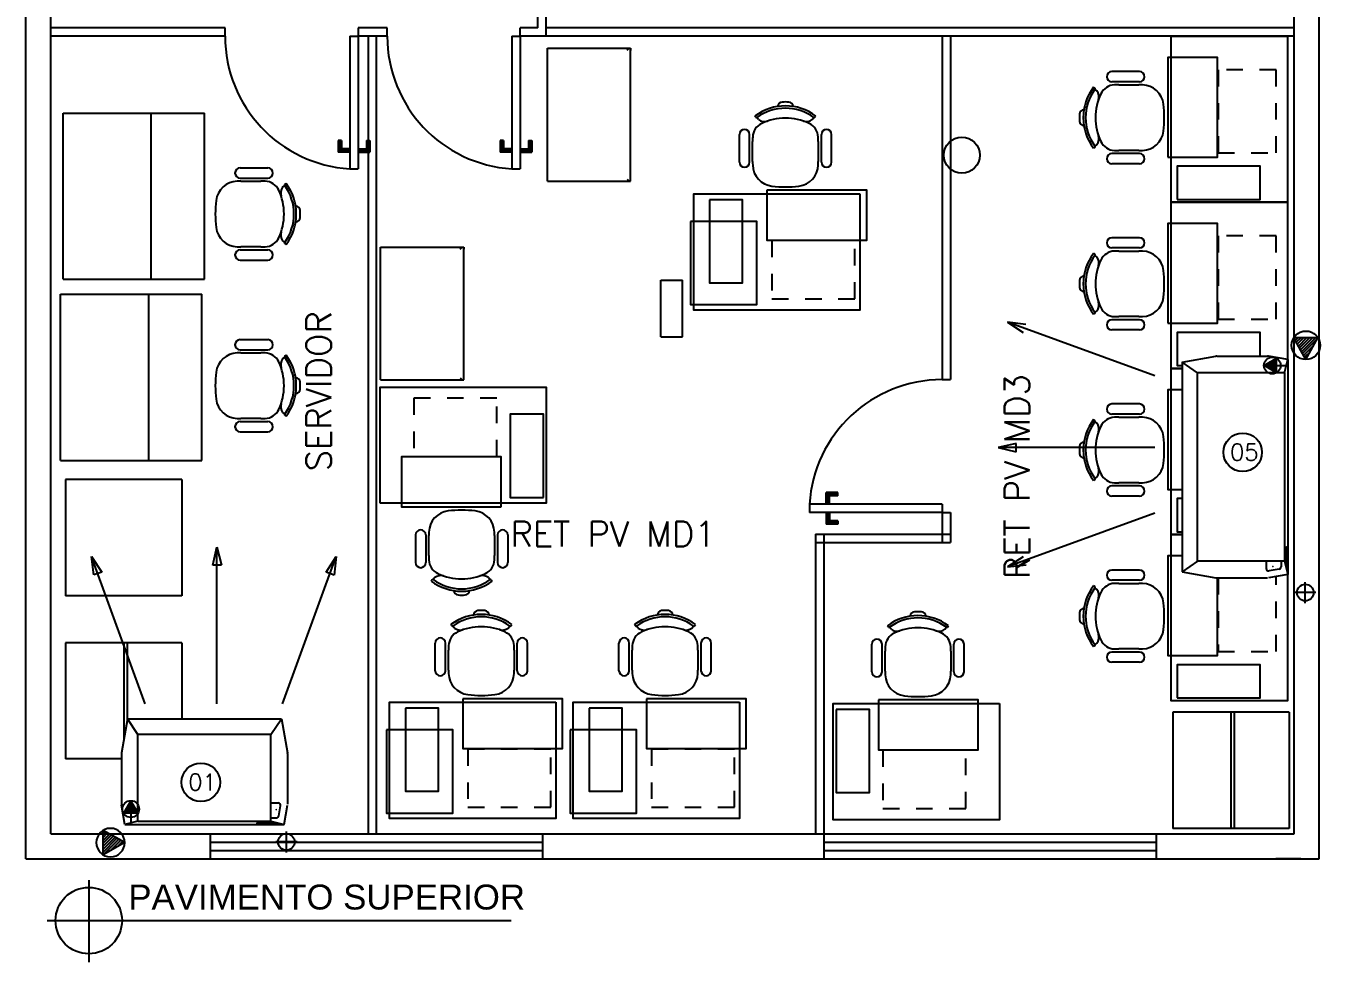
# Model space of a CAD drawing. Extents: x -22 to 17.7, y 1.4 to 35.6.
# Drawn here: x -21.98 to -14.2, y 1.44 to 7.08 of the extents above; entities that cross this region are included whole.
import ezdxf

# ---------------------------------------------------------------- set-up
doc = ezdxf.new("R2010")
doc.units = 0
doc.header["$LTSCALE"] = 0.02
doc.linetypes.add('HIDDEN', pattern=[0.375, 0.25, -0.125])
doc.linetypes.add('HIDDEN2', pattern=[0.1875, 0.125, -0.0625])
for name, color, linetype in [('AR-CONDICIONADO', 5, 'CONTINUOUS'), ('AR-INST', 1, 'CONTINUOUS'), ('ARCOND', 2, 'CONTINUOUS'), ('ARCOND_BASE', 7, 'CONTINUOUS'), ('ARCOND_LEGENDA', 1, 'CONTINUOUS'), ('ARCOND_TEXTO', 7, 'CONTINUOUS'), ('LEGENDA', 1, 'CONTINUOUS'), ('PDRENO', 2, 'CONTINUOUS'), ('PFORÇA', 2, 'CONTINUOUS')]:
    doc.layers.add(name, color=color, linetype=linetype)
doc.styles.add('COTAS', font='romans.shx', dxfattribs={"width": 0.75})
doc.styles.add('PAVIM', font='swiss.ttf')
doc.styles.add('ROMANS', font='simplex.shx')

# ---------------------------------------------------------------- blocks, each defined once
blk = doc.blocks.new('PF')
at = {"layer": 'PFORÇA', "color": 1}
for p, q in [((0.0002, 0.0874), (-0.0727, -0.0432)), ((-0.0031, 0.0815), (0.0012, 0.0857)), ((0.0002, 0.0874), (0.0732, -0.0432)), ((-0.0702, -0.0386), (0.0202, 0.0517)), ((-0.057, -0.0432), (0.0265, 0.0404)), ((-0.0478, 0.0014), (0.0138, 0.0631)), ((-0.0394, -0.0432), (0.0328, 0.029)), ((-0.0255, 0.0414), (0.0075, 0.0744)), ((-0.0217, -0.0432), (0.0392, 0.0177)), ((-0.004, -0.0432), (0.0455, 0.0063)), ((-0.0727, -0.0432), (0.0732, -0.0432)), ((0.0137, -0.0432), (0.0518, -0.005)), ((0.0313, -0.0432), (0.0582, -0.0163)), ((0.049, -0.0432), (0.0645, -0.0277)), ((0.0667, -0.0432), (0.0708, -0.039))]:
    blk.add_line(p, q, dxfattribs=at)
blk.add_circle((0.0002, 0.0018), 0.0857, dxfattribs=at)

msp = doc.modelspace()

# ---------------------------------------------------------------- linework, layer by layer
at = {"layer": 'AR-CONDICIONADO'}
for p, q in [((-15.1918, 4.9735), (-16.0777, 5.2959)), ((-16.0777, 5.2959), (-15.9844, 5.234)), ((-15.967, 5.2818), (-16.0777, 5.2959)), ((-16.0257, 4.5655), (-16.1346, 4.5409)), ((-15.1918, 4.5409), (-16.1346, 4.5409)), ((-16.1346, 4.5409), (-16.0257, 4.5147)), ((-16.0257, 4.5147), (-16.0257, 4.5655)), ((-15.1918, 4.146), (-16.0777, 3.8235)), ((-20.8582, 3.8333), (-20.8337, 3.9422)), ((-20.8337, 2.9993), (-20.8337, 3.9422)), ((-20.8337, 3.9422), (-20.8074, 3.8333)), ((-21.2663, 2.9993), (-21.5887, 3.8853)), ((-21.5887, 3.8853), (-21.5268, 3.792)), ((-21.5745, 3.7746), (-21.5887, 3.8853)), ((-20.8074, 3.8333), (-20.8582, 3.8333)), ((-20.4387, 2.9993), (-20.1163, 3.8853)), ((-20.1766, 3.7914), (-20.1163, 3.8853)), ((-20.1163, 3.8853), (-20.1288, 3.774)), ((-15.9838, 3.8838), (-16.0777, 3.8235)), ((-16.0777, 3.8235), (-15.9665, 3.8361)), ((-21.5268, 3.792), (-21.5745, 3.7746)), ((-20.1288, 3.774), (-20.1766, 3.7914))]:
    msp.add_line(p, q, dxfattribs=at)
at = {"layer": 'AR-INST'}
for p, q in [((-14.5338, 5.0351), (-14.4612, 5.0771)), ((-14.4612, 5.0632), (-14.4853, 5.0632)), ((-14.4612, 5.0661), (-14.4801, 5.0661)), ((-14.4612, 5.0691), (-14.475, 5.0691)), ((-14.4612, 5.072), (-14.4699, 5.072)), ((-14.4612, 5.0771), (-14.4612, 5.0351)), ((-14.5338, 5.0351), (-14.4612, 5.0351)), ((-14.4612, 4.9932), (-14.5338, 5.0351)), ((-14.4612, 5.0366), (-14.5313, 5.0366)), ((-14.4612, 5.0337), (-14.5313, 5.0337)), ((-14.4612, 5.0396), (-14.5262, 5.0396)), ((-14.4612, 5.0307), (-14.5262, 5.0307)), ((-14.4612, 5.0425), (-14.5211, 5.0425)), ((-14.4612, 5.0278), (-14.5211, 5.0278)), ((-14.4612, 5.0455), (-14.5159, 5.0455)), ((-14.4612, 5.0248), (-14.5159, 5.0248)), ((-14.4612, 5.0484), (-14.5108, 5.0484)), ((-14.4612, 5.0218), (-14.5108, 5.0218)), ((-14.4612, 5.0514), (-14.5057, 5.0514)), ((-14.4612, 5.0189), (-14.5057, 5.0189)), ((-14.4612, 5.0543), (-14.5006, 5.0543)), ((-14.4612, 5.0159), (-14.5006, 5.0159)), ((-14.4612, 5.0573), (-14.4955, 5.0573)), ((-14.4612, 5.013), (-14.4955, 5.013)), ((-14.4612, 5.0602), (-14.4904, 5.0602)), ((-14.4612, 5.01), (-14.4904, 5.01)), ((-14.4612, 5.0071), (-14.4853, 5.0071)), ((-14.4612, 5.0041), (-14.4801, 5.0041)), ((-14.4612, 5.0012), (-14.475, 5.0012)), ((-14.4612, 4.9982), (-14.4699, 4.9982)), ((-14.4612, 5.0351), (-14.4042, 5.0351)), ((-14.4612, 5.0351), (-14.4612, 4.9932)), ((-21.3526, 2.415), (-21.3946, 2.3423)), ((-21.3526, 2.415), (-21.3526, 2.3423)), ((-21.3107, 2.3423), (-21.3526, 2.415)), ((-21.3946, 2.3423), (-21.3526, 2.3423)), ((-21.3895, 2.3423), (-21.3895, 2.3511)), ((-21.3866, 2.3423), (-21.3866, 2.3562)), ((-21.3836, 2.3423), (-21.3836, 2.3613)), ((-21.3807, 2.3423), (-21.3807, 2.3664)), ((-21.3777, 2.3423), (-21.3777, 2.3716)), ((-21.3748, 2.3423), (-21.3748, 2.3767)), ((-21.3718, 2.3423), (-21.3718, 2.3818)), ((-21.3689, 2.3423), (-21.3689, 2.3869)), ((-21.3659, 2.3423), (-21.3659, 2.392)), ((-21.363, 2.3423), (-21.363, 2.3971)), ((-21.36, 2.3423), (-21.36, 2.4022)), ((-21.3571, 2.3423), (-21.3571, 2.4074)), ((-21.3541, 2.3423), (-21.3541, 2.4125)), ((-21.3526, 2.3423), (-21.3107, 2.3423)), ((-21.3526, 2.3423), (-21.3526, 2.2854)), ((-21.3511, 2.3423), (-21.3511, 2.4125)), ((-21.3482, 2.3423), (-21.3482, 2.4074)), ((-21.3452, 2.3423), (-21.3452, 2.4022)), ((-21.3423, 2.3423), (-21.3423, 2.3971)), ((-21.3393, 2.3423), (-21.3393, 2.392)), ((-21.3364, 2.3423), (-21.3364, 2.3869)), ((-21.3334, 2.3423), (-21.3334, 2.3818)), ((-21.3305, 2.3423), (-21.3305, 2.3767)), ((-21.3275, 2.3423), (-21.3275, 2.3716)), ((-21.3246, 2.3423), (-21.3246, 2.3664)), ((-21.3216, 2.3423), (-21.3216, 2.3613)), ((-21.3187, 2.3423), (-21.3187, 2.3562)), ((-21.3157, 2.3423), (-21.3157, 2.3511))]:
    msp.add_line(p, q, dxfattribs=at)
at = {"layer": 'AR-INST', "const_width": 0.005}
for points in [[(-14.4795, 5.0456, 1), (-14.4795, 5.0506, 1)], [(-14.4809, 3.8276, -1), (-14.4809, 3.8226, -1)], [(-14.3965, 3.8842, -1), (-14.3965, 3.8792, -1)], [(-21.3631, 2.3607, -1), (-21.3681, 2.3607, -1)], [(-20.4801, 2.3621, 1), (-20.4751, 2.3621, 1)], [(-20.5367, 2.2777, 1), (-20.5317, 2.2777, 1)]]:
    msp.add_lwpolyline(points, format="xyb", close=True, dxfattribs=at)
at = {"layer": 'AR-INST'}
for centre in [(-14.4847, 5.035), (-21.3525, 2.3658)]:
    msp.add_circle(centre, 0.0503, dxfattribs=at)
at = {"layer": 'ARCOND'}
for p, q in [((-15.0267, 5.0552), (-14.8236, 5.091)), ((-14.8184, 5.0915), (-14.5137, 5.0915)), ((-14.3917, 5.0704), (-14.5085, 5.091)), ((-14.4117, 4.9915), (-14.3917, 5.0704)), ((-14.3917, 5.0704), (-14.3917, 3.7775)), ((-15.0267, 5.0552), (-15.0267, 3.7928)), ((-14.9341, 4.9915), (-15.0267, 5.0552)), ((-14.4117, 4.9915), (-14.9341, 4.9915)), ((-14.9341, 3.8565), (-14.9341, 4.9915)), ((-14.4117, 4.9915), (-14.4117, 3.8565)), ((-14.4031, 3.9384), (-14.4031, 3.8631)), ((-14.3972, 3.9391), (-14.3917, 3.9175)), ((-14.9341, 3.8565), (-15.0267, 3.7928)), ((-14.4117, 3.8565), (-14.9341, 3.8565)), ((-14.5217, 3.8565), (-14.5217, 3.8131)), ((-14.4317, 3.8565), (-14.4317, 3.8237)), ((-14.4117, 3.8565), (-14.3917, 3.7775)), ((-14.403, 3.8618), (-14.3917, 3.8175)), ((-15.0267, 3.7928), (-14.8236, 3.7569)), ((-14.8184, 3.7565), (-14.5137, 3.7565)), ((-14.8184, 3.7565), (-14.5137, 3.7565)), ((-14.8184, 3.7565), (-14.5137, 3.7565)), ((-14.3917, 3.7775), (-14.5085, 3.7569)), ((-14.4441, 3.8089), (-14.5041, 3.7983)), ((-21.3727, 2.9079), (-21.4085, 2.7048)), ((-21.309, 2.8153), (-21.3727, 2.9079)), ((-21.3727, 2.9079), (-20.4452, 2.9079)), ((-20.509, 2.8153), (-20.4452, 2.9079)), ((-20.4452, 2.9079), (-20.4094, 2.7048)), ((-20.509, 2.8153), (-21.309, 2.8153)), ((-21.309, 2.2929), (-21.309, 2.8153)), ((-20.509, 2.2929), (-20.509, 2.8153)), ((-21.409, 2.6996), (-21.409, 2.3949)), ((-20.409, 2.6996), (-20.409, 2.3949)), ((-21.3879, 2.2729), (-21.4085, 2.3897)), ((-20.509, 2.4029), (-20.4656, 2.4029)), ((-20.4614, 2.3253), (-20.4508, 2.3853)), ((-20.43, 2.2729), (-20.4094, 2.3897)), ((-21.309, 2.2929), (-21.3879, 2.2729)), ((-21.3879, 2.2729), (-20.43, 2.2729)), ((-21.309, 2.2929), (-20.509, 2.2929)), ((-20.5916, 2.2784), (-20.57, 2.2729)), ((-20.5909, 2.2843), (-20.5155, 2.2843)), ((-20.5143, 2.2841), (-20.47, 2.2729)), ((-20.509, 2.3129), (-20.4762, 2.3129)), ((-20.509, 2.2929), (-20.43, 2.2729))]:
    msp.add_line(p, q, dxfattribs=at)
for centre, radius, start, end in [((-14.8184, 5.0615), 0.03, 90, 100), ((-14.5137, 5.0615), 0.03, 80, 90), ((-14.4001, 3.9384), 0.003, 14.21354, 180), ((-14.4467, 3.8237), 0.015, 280, 0), ((-14.3981, 3.8631), 0.005, 180, 194.21354), ((-14.8184, 3.7865), 0.03, 260, 270), ((-14.5067, 3.8131), 0.015, 180, 280), ((-21.379, 2.6996), 0.03, 170, 180), ((-20.439, 2.6996), 0.03, 0, 10), ((-21.379, 2.3949), 0.03, 180, 190), ((-20.4656, 2.3879), 0.015, 350, 90), ((-20.5909, 2.2813), 0.003, 90, 255.78646), ((-20.5155, 2.2793), 0.005, 75.78646, 90), ((-20.4762, 2.3279), 0.015, 270, 350)]:
    msp.add_arc(centre, radius, start, end, dxfattribs=at)
at = {"layer": 'ARCOND_BASE'}
for p, q in [((-21.9835, 2.0669), (-21.9835, 14.6269)), ((-14.2035, 2.0669), (-14.2035, 14.6269)), ((-14.3535, 2.2169), (-14.3535, 11.5769)), ((-21.8335, 2.2169), (-21.8335, 11.2573)), ((-18.9035, 7.0669), (-18.9035, 8.5479)), ((-18.8535, 7.0169), (-18.8535, 8.5479)), ((-20.7849, 7.0669), (-21.8335, 7.0669)), ((-20.7849, 7.0169), (-21.8335, 7.0169)), ((-20.7849, 7.0169), (-20.7849, 7.0671)), ((-20.0349, 7.0169), (-20.0349, 6.2185)), ((-20.0349, 7.0169), (-19.9849, 7.0169)), ((-19.9849, 7.0669), (-19.9849, 7.0169)), ((-19.8094, 7.0669), (-19.9849, 7.0669)), ((-19.8094, 7.0169), (-19.9849, 7.0169)), ((-19.9849, 7.0169), (-19.9849, 6.2185)), ((-19.9252, 7.0169), (-19.9252, 2.2169)), ((-19.8752, 7.0169), (-19.8752, 2.2169)), ((-19.8094, 7.0169), (-19.8094, 7.0669)), ((-19.0594, 7.0169), (-19.0594, 6.2185)), ((-19.0594, 7.0169), (-19.0094, 7.0169)), ((-18.9035, 7.0669), (-19.0094, 7.0669)), ((-19.0094, 7.0169), (-19.0094, 7.0669)), ((-18.8535, 7.0169), (-19.0094, 7.0169)), ((-19.0094, 7.0169), (-19.0094, 6.2185)), ((-14.3535, 7.0669), (-18.8535, 7.0669)), ((-14.3535, 7.0169), (-18.8535, 7.0169)), ((-16.4709, 7.0169), (-16.4709, 4.9501)), ((-16.4209, 7.0169), (-16.4209, 4.9501)), ((-18.8453, 6.1444), (-18.8453, 6.9444)), ((-18.8453, 6.9444), (-18.3453, 6.9444)), ((-18.3453, 6.9264), (-18.3453, 6.9444)), ((-18.3453, 6.9444), (-18.3453, 6.9314)), ((-18.3453, 6.1574), (-18.3453, 6.9264)), ((-15.2833, 6.8035), (-15.4498, 6.8035)), ((-15.553, 6.704), (-15.5606, 6.7096)), ((-15.5395, 6.6879), (-15.5521, 6.6974)), ((-15.2833, 6.7424), (-15.4498, 6.7424)), ((-15.4076, 6.7237), (-15.2872, 6.7237)), ((-21.7592, 6.5536), (-20.9092, 6.5536)), ((-21.7592, 5.5536), (-21.7592, 6.5536)), ((-21.2292, 5.5536), (-21.2292, 6.5536)), ((-20.9092, 5.5536), (-20.9092, 6.5536)), ((-17.5915, 6.5285), (-17.5971, 6.5361)), ((-17.5754, 6.515), (-17.5849, 6.5276)), ((-17.2522, 6.515), (-17.2428, 6.5276)), ((-17.2362, 6.5285), (-17.2305, 6.5361)), ((-20.0849, 6.3885), (-20.1049, 6.3885)), ((-20.1049, 6.3885), (-20.1049, 6.3185)), ((-20.0849, 6.3885), (-20.0849, 6.3385)), ((-19.9349, 6.3885), (-19.9349, 6.3385)), ((-19.9349, 6.3885), (-19.9149, 6.3885)), ((-19.9149, 6.3885), (-19.9149, 6.3185)), ((-19.1094, 6.3885), (-19.1294, 6.3885)), ((-19.1294, 6.3885), (-19.1294, 6.3185)), ((-19.1094, 6.3885), (-19.1094, 6.3385)), ((-18.9594, 6.3885), (-18.9594, 6.3385)), ((-18.9594, 6.3885), (-18.9394, 6.3885)), ((-18.9394, 6.3885), (-18.9394, 6.3185)), ((-17.691, 6.2588), (-17.691, 6.4253)), ((-17.6299, 6.2588), (-17.6299, 6.4253)), ((-17.1977, 6.2588), (-17.1977, 6.4253)), ((-17.1366, 6.2588), (-17.1366, 6.4253)), ((-20.0349, 6.3185), (-20.1049, 6.3185)), ((-20.0349, 6.3385), (-20.0849, 6.3385)), ((-19.9849, 6.3385), (-19.9349, 6.3385)), ((-19.9849, 6.3185), (-19.9149, 6.3185)), ((-19.0594, 6.3185), (-19.1294, 6.3185)), ((-19.0594, 6.3385), (-19.1094, 6.3385)), ((-19.0094, 6.3385), (-18.9594, 6.3385)), ((-19.0094, 6.3185), (-18.9394, 6.3185)), ((-17.6112, 6.2627), (-17.6112, 6.383)), ((-17.2164, 6.383), (-17.2164, 6.2627)), ((-15.553, 6.3487), (-15.5606, 6.343)), ((-15.5395, 6.3647), (-15.5521, 6.3553)), ((-15.2833, 6.3102), (-15.4498, 6.3102)), ((-15.2872, 6.3289), (-15.4076, 6.3289)), ((-15.2833, 6.2491), (-15.4498, 6.2491)), ((-20.6949, 6.2239), (-20.5284, 6.2239)), ((-20.6949, 6.1628), (-20.5284, 6.1628)), ((-20.0349, 6.2185), (-19.9849, 6.2185)), ((-19.0594, 6.2185), (-19.0094, 6.2185)), ((-18.3453, 6.1444), (-18.3453, 6.1574)), ((-20.691, 6.144), (-20.5706, 6.144)), ((-20.4387, 6.1082), (-20.4261, 6.1177)), ((-20.4252, 6.1243), (-20.4176, 6.1299)), ((-18.8453, 6.1444), (-18.3453, 6.1444)), ((-20.4387, 5.7851), (-20.4261, 5.7756)), ((-20.4252, 5.769), (-20.4176, 5.7633)), ((-15.2833, 5.8035), (-15.4498, 5.8035)), ((-20.6949, 5.7305), (-20.5284, 5.7305)), ((-20.5706, 5.7492), (-20.691, 5.7492)), ((-19.8495, 5.7478), (-19.3495, 5.7478)), ((-19.8495, 4.9478), (-19.8495, 5.7478)), ((-19.3495, 5.7298), (-19.3495, 5.7478)), ((-19.3495, 5.7478), (-19.3495, 5.7348)), ((-19.3495, 4.9608), (-19.3495, 5.7298)), ((-15.553, 5.704), (-15.5606, 5.7096)), ((-15.5395, 5.6879), (-15.5521, 5.6974)), ((-15.2833, 5.7424), (-15.4498, 5.7424)), ((-15.4076, 5.7237), (-15.2872, 5.7237)), ((-20.6949, 5.6694), (-20.5284, 5.6694)), ((-21.7592, 5.5536), (-20.9092, 5.5536)), ((-18.1639, 5.2078), (-18.1639, 5.5478)), ((-18.1639, 5.5478), (-18.0339, 5.5478)), ((-18.0339, 5.2078), (-18.0339, 5.5478)), ((-21.7745, 5.4642), (-20.9245, 5.4642)), ((-21.7745, 4.4642), (-21.7745, 5.4642)), ((-21.2445, 4.4642), (-21.2445, 5.4642)), ((-20.9245, 4.4642), (-20.9245, 5.4642)), ((-15.553, 5.3487), (-15.5606, 5.343)), ((-15.5395, 5.3647), (-15.5521, 5.3553)), ((-15.2833, 5.3102), (-15.4498, 5.3102)), ((-15.2872, 5.3289), (-15.4076, 5.3289)), ((-15.2833, 5.2491), (-15.4498, 5.2491)), ((-20.6949, 5.1907), (-20.5284, 5.1907)), ((-18.1639, 5.2078), (-18.0339, 5.2078)), ((-20.6949, 5.1296), (-20.5284, 5.1296)), ((-20.691, 5.1109), (-20.5706, 5.1109)), ((-20.4387, 5.0751), (-20.4261, 5.0845)), ((-20.4252, 5.0911), (-20.4176, 5.0968)), ((-19.8495, 4.9478), (-19.3495, 4.9478)), ((-19.3495, 4.9478), (-19.3495, 4.9608)), ((-16.4709, 4.9501), (-16.4209, 4.9501)), ((-20.4387, 4.7519), (-20.4261, 4.7424)), ((-15.2833, 4.8035), (-15.4498, 4.8035)), ((-20.6949, 4.6973), (-20.5284, 4.6973)), ((-20.5706, 4.7161), (-20.691, 4.7161)), ((-20.4252, 4.7358), (-20.4176, 4.7302)), ((-15.553, 4.704), (-15.5606, 4.7096)), ((-15.5395, 4.6879), (-15.5521, 4.6974)), ((-15.2833, 4.7424), (-15.4498, 4.7424)), ((-15.4076, 4.7237), (-15.2872, 4.7237)), ((-20.6949, 4.6362), (-20.5284, 4.6362)), ((-21.7745, 4.4642), (-20.9245, 4.4642)), ((-15.5395, 4.3647), (-15.5521, 4.3553)), ((-21.7447, 4.3488), (-21.7447, 3.6488)), ((-21.0447, 4.3488), (-21.7447, 4.3488)), ((-21.0447, 4.3488), (-21.0447, 3.6488)), ((-15.553, 4.3487), (-15.5606, 4.343)), ((-15.2833, 4.3102), (-15.4498, 4.3102)), ((-15.2872, 4.3289), (-15.4076, 4.3289)), ((-17.0993, 4.2701), (-17.1693, 4.2701)), ((-17.1693, 4.2001), (-17.1693, 4.2701)), ((-17.0993, 4.2501), (-17.1493, 4.2501)), ((-17.1493, 4.2001), (-17.1493, 4.2501)), ((-17.0993, 4.2501), (-17.0993, 4.2701)), ((-15.2833, 4.2491), (-15.4498, 4.2491)), ((-16.4709, 4.2001), (-17.2693, 4.2001)), ((-17.2693, 4.2001), (-17.2693, 4.1501)), ((-16.4709, 4.1501), (-17.2693, 4.1501)), ((-17.1693, 4.1501), (-17.1693, 4.0801)), ((-17.1493, 4.1501), (-17.1493, 4.1001)), ((-16.4709, 4.2001), (-16.4709, 4.1501)), ((-16.4709, 4.1501), (-16.4209, 4.1501)), ((-16.4709, 4.1501), (-16.4709, 3.9705)), ((-16.4209, 4.1501), (-16.4209, 3.9705)), ((-17.0993, 4.0801), (-17.1693, 4.0801)), ((-17.0993, 4.1001), (-17.1493, 4.1001)), ((-17.0993, 4.1001), (-17.0993, 4.0801)), ((-19.6389, 4.0153), (-19.6389, 3.8488)), ((-19.5778, 4.0153), (-19.5778, 3.8488)), ((-19.5591, 3.8911), (-19.5591, 4.0115)), ((-19.1643, 4.0115), (-19.1643, 3.8911)), ((-19.1456, 4.0153), (-19.1456, 3.8488)), ((-19.0845, 4.0153), (-19.0845, 3.8488)), ((-17.2335, 4.0205), (-17.2335, 2.2169)), ((-17.2335, 4.0205), (-16.4209, 4.0205)), ((-17.1835, 4.0205), (-17.1835, 2.2169)), ((-17.2335, 3.9705), (-16.4209, 3.9705)), ((-19.5393, 3.7456), (-19.545, 3.738)), ((-19.5233, 3.7592), (-19.5327, 3.7465)), ((-19.2001, 3.7592), (-19.1906, 3.7465)), ((-19.184, 3.7456), (-19.1784, 3.738)), ((-15.2833, 3.8035), (-15.4498, 3.8035)), ((-15.2833, 3.7424), (-15.4498, 3.7424)), ((-15.553, 3.704), (-15.5606, 3.7096)), ((-15.5395, 3.6879), (-15.5521, 3.6974)), ((-15.4076, 3.7237), (-15.2872, 3.7237)), ((-21.0447, 3.6488), (-21.7447, 3.6488)), ((-19.4209, 3.4681), (-19.4266, 3.4757)), ((-19.4049, 3.4546), (-19.4143, 3.4672)), ((-19.0817, 3.4546), (-19.0722, 3.4672)), ((-19.0657, 3.4681), (-19.06, 3.4757)), ((-18.3156, 3.4681), (-18.3213, 3.4757)), ((-18.2995, 3.4546), (-18.309, 3.4672)), ((-17.9764, 3.4546), (-17.9669, 3.4672)), ((-17.9603, 3.4681), (-17.9547, 3.4757)), ((-16.7942, 3.4611), (-16.7999, 3.4687)), ((-16.7782, 3.4476), (-16.7876, 3.4602)), ((-16.455, 3.4476), (-16.4455, 3.4602)), ((-16.4389, 3.4611), (-16.4333, 3.4687)), ((-21.7447, 3.3669), (-21.7447, 2.6669)), ((-21.0447, 3.3669), (-21.7447, 3.3669)), ((-21.3947, 3.3669), (-21.3947, 2.7829)), ((-21.3747, 3.3669), (-21.3747, 2.8964)), ((-21.0447, 3.3669), (-21.0447, 2.9079)), ((-19.5205, 3.1984), (-19.5205, 3.3649)), ((-19.4594, 3.1984), (-19.4594, 3.3649)), ((-19.0272, 3.1984), (-19.0272, 3.3649)), ((-18.9661, 3.1984), (-18.9661, 3.3649)), ((-18.4152, 3.1984), (-18.4152, 3.3649)), ((-18.3541, 3.1984), (-18.3541, 3.3649)), ((-17.9218, 3.1984), (-17.9218, 3.3649)), ((-17.8607, 3.1984), (-17.8607, 3.3649)), ((-16.8938, 3.1914), (-16.8938, 3.3579)), ((-16.8327, 3.1914), (-16.8327, 3.3579)), ((-16.4005, 3.1914), (-16.4005, 3.3579)), ((-16.3394, 3.1914), (-16.3394, 3.3579)), ((-15.553, 3.3487), (-15.5606, 3.343)), ((-15.5395, 3.3647), (-15.5521, 3.3553)), ((-19.4407, 3.2023), (-19.4407, 3.3227)), ((-19.0459, 3.3227), (-19.0459, 3.2023)), ((-18.3354, 3.2023), (-18.3354, 3.3227)), ((-17.9406, 3.3227), (-17.9406, 3.2023)), ((-16.814, 3.1953), (-16.814, 3.3157)), ((-16.4192, 3.3157), (-16.4192, 3.1953)), ((-15.2833, 3.3102), (-15.4498, 3.3102)), ((-15.2872, 3.3289), (-15.4076, 3.3289)), ((-15.2833, 3.2491), (-15.4498, 3.2491)), ((-15.0833, 2.9483), (-15.0833, 2.2483)), ((-14.3833, 2.9483), (-15.0833, 2.9483)), ((-14.7333, 2.9483), (-14.7333, 2.2483)), ((-14.7133, 2.9483), (-14.7133, 2.2483)), ((-14.3833, 2.9483), (-14.3833, 2.2483)), ((-21.409, 2.6669), (-21.7447, 2.6669)), ((-21.8335, 2.2169), (-20.8735, 2.2169)), ((-20.8735, 2.0669), (-20.8735, 2.2169)), ((-20.8735, 2.2169), (-18.8735, 2.2169)), ((-18.8736, 2.2169), (-17.1835, 2.2169)), ((-18.8736, 2.0669), (-18.8736, 2.2169)), ((-17.1835, 2.2169), (-15.1835, 2.2169)), ((-17.1835, 2.2169), (-17.1835, 2.0669)), ((-15.1835, 2.2169), (-14.3535, 2.2169)), ((-15.1835, 2.2169), (-15.1835, 2.0669)), ((-14.3833, 2.2483), (-15.0833, 2.2483)), ((-20.8735, 2.1669), (-18.8735, 2.1669)), ((-20.8735, 2.1169), (-18.8735, 2.1169)), ((-17.1835, 2.1669), (-15.1835, 2.1669)), ((-17.1835, 2.1169), (-15.1835, 2.1169)), ((-21.9835, 2.0669), (-20.8735, 2.0669)), ((-20.8735, 2.0669), (-18.8735, 2.0669)), ((-18.8736, 2.0669), (-17.1835, 2.0669)), ((-17.1835, 2.0669), (-15.1835, 2.0669)), ((-15.1835, 2.0669), (-14.2035, 2.0669)), ((-14.3135, 2.0669), (-14.4635, 2.0669))]:
    msp.add_line(p, q, dxfattribs=at)
at = {"layer": 'ARCOND_BASE', "linetype": 'HIDDEN2'}
for p, q in [((-18.367, 6.9317), (-18.3543, 6.9444)), ((-18.367, 6.1571), (-18.3543, 6.1444)), ((-19.3713, 5.7351), (-19.3585, 5.7478)), ((-19.3713, 4.9605), (-19.3585, 4.9478))]:
    msp.add_line(p, q, dxfattribs=at)
at = {"layer": 'ARCOND_BASE'}
for points in [[(-15.0931, 7.017), (-14.3931, 7.017), (-14.3931, 6.017), (-15.0931, 6.017)], [(-15.1141, 6.2889), (-14.8141, 6.2889), (-14.8141, 6.8889), (-15.1141, 6.8889)], [(-15.0573, 6.0344), (-14.5573, 6.0344), (-14.5573, 6.2344), (-15.0573, 6.2344)], [(-17.5251, 6.0896), (-17.5251, 5.7896), (-16.9251, 5.7896), (-16.9251, 6.0896)], [(-16.9659, 6.0686), (-16.9659, 5.3686), (-17.9659, 5.3686), (-17.9659, 6.0686)], [(-17.8712, 6.0328), (-17.8712, 5.5328), (-17.6712, 5.5328), (-17.6712, 6.0328)], [(-17.9853, 5.9018), (-17.9853, 5.4018), (-17.5853, 5.4018), (-17.5853, 5.9018)], [(-15.1141, 5.2889), (-14.8141, 5.2889), (-14.8141, 5.8889), (-15.1141, 5.8889)], [(-19.8524, 4.2055), (-19.8524, 4.9055), (-18.8524, 4.9055), (-18.8524, 4.2055)], [(-18.8698, 4.2413), (-18.8698, 4.7413), (-19.0698, 4.7413), (-19.0698, 4.2413)], [(-19.1243, 4.1845), (-19.1243, 4.4845), (-19.7243, 4.4845), (-19.7243, 4.1845)], [(-15.0573, 3.0344), (-14.5573, 3.0344), (-14.5573, 3.2344), (-15.0573, 3.2344)], [(-18.7953, 3.0082), (-18.7953, 2.3082), (-19.7953, 2.3082), (-19.7953, 3.0082)], [(-19.7006, 2.9724), (-19.7006, 2.4724), (-19.5006, 2.4724), (-19.5006, 2.9724)], [(-19.3545, 3.0292), (-19.3545, 2.7292), (-18.7545, 2.7292), (-18.7545, 3.0292)], [(-17.69, 3.0082), (-17.69, 2.3082), (-18.69, 2.3082), (-18.69, 3.0082)], [(-18.5953, 2.9724), (-18.5953, 2.4724), (-18.3953, 2.4724), (-18.3953, 2.9724)], [(-18.2492, 3.0292), (-18.2492, 2.7292), (-17.6492, 2.7292), (-17.6492, 3.0292)], [(-16.1259, 3.0012), (-16.1259, 2.3012), (-17.1259, 2.3012), (-17.1259, 3.0012)], [(-17.1085, 2.9654), (-17.1085, 2.4654), (-16.9085, 2.4654), (-16.9085, 2.9654)], [(-16.854, 3.0222), (-16.854, 2.7222), (-16.254, 2.7222), (-16.254, 3.0222)], [(-19.8148, 2.8415), (-19.8148, 2.3415), (-19.4148, 2.3415), (-19.4148, 2.8415)], [(-18.7095, 2.8415), (-18.7095, 2.3415), (-18.3095, 2.3415), (-18.3095, 2.8415)]]:
    msp.add_lwpolyline(points, close=True, dxfattribs=at)
at = {"layer": 'ARCOND_BASE', "linetype": 'HIDDEN'}
for points in [[(-14.8112, 6.3146), (-14.4612, 6.3146), (-14.4612, 6.8146), (-14.8112, 6.8146)], [(-17.4957, 5.7867), (-17.4957, 5.4367), (-16.9957, 5.4367), (-16.9957, 5.7867)], [(-14.8112, 5.3146), (-14.4612, 5.3146), (-14.4612, 5.8146), (-14.8112, 5.8146)], [(-19.1499, 4.4874), (-19.1499, 4.8374), (-19.6499, 4.8374), (-19.6499, 4.4874)], [(-19.3252, 2.7263), (-19.3252, 2.3763), (-18.8252, 2.3763), (-18.8252, 2.7263)], [(-18.2199, 2.7263), (-18.2199, 2.3763), (-17.7199, 2.3763), (-17.7199, 2.7263)], [(-16.8283, 2.7193), (-16.8283, 2.3693), (-16.3283, 2.3693), (-16.3283, 2.7193)]]:
    msp.add_lwpolyline(points, close=True, dxfattribs=at)
at = {"layer": 'ARCOND_BASE'}
for points in [[(-15.0267, 5.017), (-15.0931, 5.017), (-15.0931, 6.017), (-14.3931, 6.017), (-14.3931, 5.0707)], [(-14.5573, 5.0915), (-14.5573, 5.2344), (-15.0573, 5.2344), (-15.0573, 5.0344), (-15.0267, 5.0344)], [(-15.0267, 4.017), (-15.0931, 4.017), (-15.0931, 5.017), (-15.0267, 5.017)], [(-15.0267, 4.8889), (-15.1141, 4.8889), (-15.1141, 4.2889), (-15.0267, 4.2889)], [(-15.0267, 4.2344), (-15.0573, 4.2344), (-15.0573, 4.0344), (-15.0267, 4.0344)], [(-14.3931, 3.7773), (-14.3931, 3.017), (-15.0931, 3.017), (-15.0931, 4.017), (-15.0267, 4.017)], [(-15.0267, 3.8889), (-15.1141, 3.8889), (-15.1141, 3.2889), (-14.8141, 3.2889), (-14.8141, 3.7565)]]:
    msp.add_lwpolyline(points, dxfattribs=at)
at = {"layer": 'ARCOND_BASE', "linetype": 'HIDDEN'}
msp.add_lwpolyline([(-14.8112, 3.7565), (-14.8112, 3.3146), (-14.4612, 3.3146), (-14.4612, 3.7653)], dxfattribs=at)
at = {"layer": 'ARCOND_BASE'}
msp.add_circle((-16.3528, 6.3011), 0.1086, dxfattribs=at)
for centre, radius, start, end in [((-19.9849, 7.0169), 0.8, 180, 266.41668), ((-19.0094, 7.0169), 0.8, 180, 266.41668), ((-15.4498, 6.773), 0.0306, 90, 270), ((-15.2833, 6.773), 0.0306, 270, 90), ((-15.3162, 6.5263), 0.3055, 143.1301, 216.8699), ((-15.3162, 6.5263), 0.2914, 144.0396, 215.9604), ((-15.5559, 6.7002), 0.0047, 324.0396, 53.1301), ((-15.4312, 6.6294), 0.094, 91.69261, 155.06117), ((-15.4076, 5.8307), 0.893, 90, 91.69261), ((-15.2872, 6.0187), 0.705, 88.27072, 90), ((-15.2699, 6.5919), 0.1316, 6.84497, 88.27072), ((-17.4326, 6.5919), 0.0282, 93.58332, 176.62809), ((-17.4138, 6.2917), 0.329, 86.41668, 93.58332), ((-17.395, 6.5919), 0.0282, 3.37191, 86.41668), ((-15.2096, 6.5263), 0.3384, 155.06117, 180), ((-15.5901, 6.6516), 0.0623, 344.26037, 35.65949), ((-17.4138, 6.2917), 0.3055, 53.1301, 126.8699), ((-17.4138, 6.2917), 0.2914, 54.0396, 125.9604), ((-15.3162, 6.5263), 0.329, 176.41668, 183.58332), ((-15.6164, 6.5451), 0.0282, 93.37191, 176.41668), ((-15.8159, 6.5263), 0.6815, 360, 6.84497), ((-17.5169, 6.4066), 0.094, 114.93883, 178.30739), ((-17.5877, 6.5313), 0.0047, 216.8699, 305.9604), ((-17.5391, 6.5656), 0.0623, 234.34051, 285.73963), ((-17.4138, 6.185), 0.3384, 90, 114.93883), ((-17.4138, 6.185), 0.3384, 65.06117, 90), ((-17.2886, 6.5656), 0.0623, 254.26037, 305.65949), ((-17.3108, 6.4066), 0.094, 1.69261, 65.06117), ((-17.2399, 6.5313), 0.0047, 234.0396, 323.1301), ((-15.6164, 6.5075), 0.0282, 183.58332, 266.62809), ((-15.2096, 6.5263), 0.3384, 180, 204.93883), ((-15.8159, 6.5263), 0.6815, 353.15503, 0), ((-17.6605, 6.4253), 0.0306, 0, 180), ((-16.7182, 6.383), 0.893, 178.30739, 180), ((-18.1094, 6.383), 0.893, 0, 1.69261), ((-17.1672, 6.4253), 0.0306, 0, 180), ((-15.5901, 6.401), 0.0623, 324.34051, 15.73963), ((-15.2699, 6.4608), 0.1316, 271.72928, 353.15503), ((-15.5559, 6.3524), 0.0047, 306.8699, 35.9604), ((-15.4312, 6.4233), 0.094, 204.93883, 268.30739), ((-15.4498, 6.2796), 0.0306, 90, 270), ((-15.4076, 7.2219), 0.893, 268.30739, 270), ((-15.2872, 7.0339), 0.705, 270, 271.72928), ((-15.2833, 6.2796), 0.0306, 270, 90), ((-17.6605, 6.2588), 0.0306, 180, 0), ((-16.9062, 6.2627), 0.705, 180, 181.72928), ((-17.4794, 6.2454), 0.1316, 181.72928, 263.15503), ((-17.3483, 6.2454), 0.1316, 276.84497, 358.27072), ((-17.9214, 6.2627), 0.705, 358.27072, 360), ((-17.1672, 6.2588), 0.0306, 180, 0), ((-20.6949, 6.1933), 0.0306, 90, 270), ((-20.5284, 6.1933), 0.0306, 270, 90), ((-20.7083, 6.0122), 0.1316, 91.72928, 173.15503), ((-20.691, 5.439), 0.705, 90, 91.72928), ((-20.5706, 5.251), 0.893, 88.30739, 90), ((-20.547, 6.0497), 0.094, 24.93883, 88.30739), ((-20.7686, 5.9466), 0.3384, 360, 24.93883), ((-20.3881, 6.0719), 0.0623, 144.34051, 195.73963), ((-20.4223, 6.1205), 0.0047, 126.8699, 215.9604), ((-20.662, 5.9466), 0.2914, 324.0396, 35.9604), ((-20.662, 5.9466), 0.3055, 323.1301, 36.8699), ((-17.4138, 6.7913), 0.6815, 263.15503, 270), ((-17.4138, 6.7913), 0.6815, 270, 276.84497), ((-20.1623, 5.9466), 0.6815, 173.15503, 180), ((-20.1623, 5.9466), 0.6815, 180, 186.84497), ((-20.7686, 5.9466), 0.3384, 335.06117, 360), ((-20.3618, 5.9654), 0.0282, 3.58332, 86.62809), ((-20.3618, 5.9278), 0.0282, 273.37191, 356.41668), ((-20.662, 5.9466), 0.329, 356.41668, 3.58332), ((-20.7083, 5.8811), 0.1316, 186.84497, 268.27072), ((-20.547, 5.8436), 0.094, 271.69261, 335.06117), ((-20.3881, 5.8214), 0.0623, 164.26037, 215.65949), ((-20.4223, 5.7728), 0.0047, 144.0396, 233.1301), ((-15.4498, 5.773), 0.0306, 90, 270), ((-15.2833, 5.773), 0.0306, 270, 90), ((-20.6949, 5.7), 0.0306, 90, 270), ((-20.691, 6.4542), 0.705, 268.27072, 270), ((-20.5706, 6.6422), 0.893, 270, 271.69261), ((-20.5284, 5.7), 0.0306, 270, 90), ((-15.3162, 5.5263), 0.3055, 143.1301, 216.8699), ((-15.3162, 5.5263), 0.2914, 144.0396, 215.9604), ((-15.5559, 5.7002), 0.0047, 324.0396, 53.1301), ((-15.5901, 5.6516), 0.0623, 344.26037, 35.65949), ((-15.4312, 5.6294), 0.094, 91.69261, 155.06117), ((-15.4076, 4.8307), 0.893, 90, 91.69261), ((-15.2872, 5.0187), 0.705, 88.27072, 90), ((-15.2699, 5.5919), 0.1316, 6.84497, 88.27072), ((-15.2096, 5.5263), 0.3384, 155.06117, 180), ((-15.8159, 5.5263), 0.6815, 360, 6.84497), ((-15.3162, 5.5263), 0.329, 176.41668, 183.58332), ((-15.6164, 5.5451), 0.0282, 93.37191, 176.41668), ((-15.6164, 5.5075), 0.0282, 183.58332, 266.62809), ((-15.2096, 5.5263), 0.3384, 180, 204.93883), ((-15.8159, 5.5263), 0.6815, 353.15503, 0), ((-15.5901, 5.401), 0.0623, 324.34051, 15.73963), ((-15.4312, 5.4233), 0.094, 204.93883, 268.30739), ((-15.2699, 5.4608), 0.1316, 271.72928, 353.15503), ((-15.5559, 5.3524), 0.0047, 306.8699, 35.9604), ((-15.4498, 5.2796), 0.0306, 90, 270), ((-15.4076, 6.2219), 0.893, 268.30739, 270), ((-15.2872, 6.0339), 0.705, 270, 271.72928), ((-15.2833, 5.2796), 0.0306, 270, 90), ((-20.6949, 5.1601), 0.0306, 90, 270), ((-20.5284, 5.1601), 0.0306, 270, 90), ((-20.7083, 4.979), 0.1316, 91.72928, 173.15503), ((-20.691, 4.4059), 0.705, 90, 91.72928), ((-20.5706, 4.2179), 0.893, 88.30739, 90), ((-20.547, 5.0165), 0.094, 24.93883, 88.30739), ((-20.3881, 5.0387), 0.0623, 144.34051, 195.73963), ((-20.4223, 5.0873), 0.0047, 126.8699, 215.9604), ((-20.662, 4.9135), 0.2914, 324.0396, 35.9604), ((-20.662, 4.9135), 0.3055, 323.1301, 36.8699), ((-20.1623, 4.9135), 0.6815, 173.15503, 180), ((-20.7686, 4.9135), 0.3384, 360, 24.93883), ((-20.1623, 4.9135), 0.6815, 180, 186.84497), ((-20.7686, 4.9135), 0.3384, 335.06117, 360), ((-20.3618, 4.9323), 0.0282, 3.58332, 86.62809), ((-20.662, 4.9135), 0.329, 356.41668, 3.58332), ((-16.4709, 4.1501), 0.8, 90, 176.41668), ((-20.7083, 4.8479), 0.1316, 186.84497, 268.27072), ((-20.3618, 4.8947), 0.0282, 273.37191, 356.41668), ((-20.547, 4.8104), 0.094, 271.69261, 335.06117), ((-20.3881, 4.7882), 0.0623, 164.26037, 215.65949), ((-15.4498, 4.773), 0.0306, 90, 270), ((-15.2833, 4.773), 0.0306, 270, 90), ((-20.6949, 4.6668), 0.0306, 90, 270), ((-20.691, 5.4211), 0.705, 268.27072, 270), ((-20.5706, 5.6091), 0.893, 270, 271.69261), ((-20.5284, 4.6668), 0.0306, 270, 90), ((-20.4223, 4.7396), 0.0047, 144.0396, 233.1301), ((-15.3162, 4.5263), 0.3055, 143.1301, 216.8699), ((-15.3162, 4.5263), 0.2914, 144.0396, 215.9604), ((-15.5559, 4.7002), 0.0047, 324.0396, 53.1301), ((-15.5901, 4.6516), 0.0623, 344.26037, 35.65949), ((-15.4312, 4.6294), 0.094, 91.69261, 155.06117), ((-15.4076, 3.8307), 0.893, 90, 91.69261), ((-15.2872, 4.0187), 0.705, 88.27072, 90), ((-15.2699, 4.5919), 0.1316, 6.84497, 88.27072), ((-15.2096, 4.5263), 0.3384, 155.06117, 180), ((-15.8159, 4.5263), 0.6815, 360, 6.84497), ((-15.3162, 4.5263), 0.329, 176.41668, 183.58332), ((-15.6164, 4.5451), 0.0282, 93.37191, 176.41668), ((-15.2096, 4.5263), 0.3384, 180, 204.93883), ((-15.8159, 4.5263), 0.6815, 353.15503, 0), ((-15.6164, 4.5075), 0.0282, 183.58332, 266.62809), ((-15.2699, 4.4608), 0.1316, 271.72928, 353.15503), ((-15.5901, 4.401), 0.0623, 324.34051, 15.73963), ((-15.4312, 4.4233), 0.094, 204.93883, 268.30739), ((-15.5559, 4.3524), 0.0047, 306.8699, 35.9604), ((-15.4498, 4.2796), 0.0306, 90, 270), ((-15.4076, 5.2219), 0.893, 268.30739, 270), ((-15.2872, 5.0339), 0.705, 270, 271.72928), ((-15.2833, 4.2796), 0.0306, 270, 90), ((-19.4272, 4.0288), 0.1316, 96.84497, 178.27072), ((-19.3617, 3.4828), 0.6815, 90, 96.84497), ((-19.3617, 3.4828), 0.6815, 83.15503, 90), ((-19.2961, 4.0288), 0.1316, 1.72928, 83.15503), ((-19.6083, 4.0153), 0.0306, 0, 180), ((-18.8541, 4.0115), 0.705, 178.27072, 180), ((-19.8693, 4.0115), 0.705, 0, 1.72928), ((-19.115, 4.0153), 0.0306, 0, 180), ((-19.6083, 3.8488), 0.0306, 180, 0), ((-18.6661, 3.8911), 0.893, 180, 181.69261), ((-19.4647, 3.8675), 0.094, 181.69261, 245.06117), ((-19.2586, 3.8675), 0.094, 294.93883, 358.30739), ((-20.0573, 3.8911), 0.893, 358.30739, 360), ((-19.115, 3.8488), 0.0306, 180, 0), ((-19.3617, 3.9824), 0.3055, 233.1301, 306.8699), ((-19.5356, 3.7428), 0.0047, 54.0396, 143.1301), ((-19.3617, 3.9824), 0.2914, 234.0396, 305.9604), ((-19.4869, 3.7085), 0.0623, 74.26037, 125.65949), ((-19.3617, 4.0891), 0.3384, 245.06117, 270), ((-19.3617, 4.0891), 0.3384, 270, 294.93883), ((-19.2364, 3.7085), 0.0623, 54.34051, 105.73963), ((-19.1878, 3.7428), 0.0047, 36.8699, 125.9604), ((-15.4498, 3.773), 0.0306, 90, 270), ((-15.2833, 3.773), 0.0306, 270, 90), ((-19.3805, 3.6822), 0.0282, 183.37191, 266.41668), ((-19.3429, 3.6822), 0.0282, 273.58332, 356.62809), ((-15.3162, 3.5263), 0.3055, 143.1301, 216.8699), ((-15.3162, 3.5263), 0.2914, 144.0396, 215.9604), ((-15.5559, 3.7002), 0.0047, 324.0396, 53.1301), ((-15.2096, 3.5263), 0.3384, 155.06117, 180), ((-15.5901, 3.6516), 0.0623, 344.26037, 35.65949), ((-15.4312, 3.6294), 0.094, 91.69261, 155.06117), ((-15.4076, 2.8307), 0.893, 90, 91.69261), ((-15.2872, 3.0187), 0.705, 88.27072, 90), ((-15.2699, 3.5919), 0.1316, 6.84497, 88.27072), ((-19.3617, 3.9824), 0.329, 266.41668, 273.58332), ((-15.8159, 3.5263), 0.6815, 360, 6.84497), ((-19.2433, 3.2313), 0.3055, 53.1301, 126.8699), ((-19.2433, 3.2313), 0.2914, 54.0396, 125.9604), ((-19.2621, 3.5315), 0.0282, 93.58332, 176.62809), ((-19.2433, 3.2313), 0.329, 86.41668, 93.58332), ((-19.2245, 3.5315), 0.0282, 3.37191, 86.41668), ((-18.138, 3.2313), 0.3055, 53.1301, 126.8699), ((-18.138, 3.2313), 0.2914, 54.0396, 125.9604), ((-18.1568, 3.5315), 0.0282, 93.58332, 176.62809), ((-18.138, 3.2313), 0.329, 86.41668, 93.58332), ((-18.1192, 3.5315), 0.0282, 3.37191, 86.41668), ((-16.6166, 3.2243), 0.3055, 53.1301, 126.8699), ((-16.6166, 3.2243), 0.2914, 54.0396, 125.9604), ((-16.6354, 3.5245), 0.0282, 93.58332, 176.62809), ((-16.6166, 3.2243), 0.329, 86.41668, 93.58332), ((-16.5978, 3.5245), 0.0282, 3.37191, 86.41668), ((-15.3162, 3.5263), 0.329, 176.41668, 183.58332), ((-15.6164, 3.5451), 0.0282, 93.37191, 176.41668), ((-15.6164, 3.5075), 0.0282, 183.58332, 266.62809), ((-15.2096, 3.5263), 0.3384, 180, 204.93883), ((-15.8159, 3.5263), 0.6815, 353.15503, 0), ((-19.3463, 3.3463), 0.094, 114.93883, 178.30739), ((-19.4172, 3.471), 0.0047, 216.8699, 305.9604), ((-19.3686, 3.5052), 0.0623, 234.34051, 285.73963), ((-19.2433, 3.1247), 0.3384, 90, 114.93883), ((-19.2433, 3.1247), 0.3384, 65.06117, 90), ((-19.118, 3.5052), 0.0623, 254.26037, 305.65949), ((-19.1402, 3.3463), 0.094, 1.69261, 65.06117), ((-19.0694, 3.471), 0.0047, 234.0396, 323.1301), ((-18.241, 3.3463), 0.094, 114.93883, 178.30739), ((-18.3118, 3.471), 0.0047, 216.8699, 305.9604), ((-18.2632, 3.5052), 0.0623, 234.34051, 285.73963), ((-18.138, 3.1247), 0.3384, 90, 114.93883), ((-18.138, 3.1247), 0.3384, 65.06117, 90), ((-18.0127, 3.5052), 0.0623, 254.26037, 305.65949), ((-18.0349, 3.3463), 0.094, 1.69261, 65.06117), ((-17.9641, 3.471), 0.0047, 234.0396, 323.1301), ((-16.7905, 3.464), 0.0047, 216.8699, 305.9604), ((-16.7419, 3.4982), 0.0623, 234.34051, 285.73963), ((-16.6166, 3.1177), 0.3384, 90, 114.93883), ((-16.6166, 3.1177), 0.3384, 65.06117, 90), ((-16.4913, 3.4982), 0.0623, 254.26037, 305.65949), ((-16.4427, 3.464), 0.0047, 234.0396, 323.1301), ((-15.2699, 3.4608), 0.1316, 271.72928, 353.15503), ((-19.49, 3.3649), 0.0306, 0, 180), ((-18.5477, 3.3227), 0.893, 178.30739, 180), ((-19.9389, 3.3227), 0.893, 0, 1.69261), ((-18.9966, 3.3649), 0.0306, 0, 180), ((-18.3846, 3.3649), 0.0306, 0, 180), ((-17.4424, 3.3227), 0.893, 178.30739, 180), ((-18.8336, 3.3227), 0.893, 0, 1.69261), ((-17.8913, 3.3649), 0.0306, 0, 180), ((-16.8633, 3.3579), 0.0306, 0, 180), ((-16.7196, 3.3393), 0.094, 114.93883, 178.30739), ((-16.5135, 3.3393), 0.094, 1.69261, 65.06117), ((-16.3699, 3.3579), 0.0306, 0, 180), ((-15.5559, 3.3524), 0.0047, 306.8699, 35.9604), ((-15.5901, 3.401), 0.0623, 324.34051, 15.73963), ((-15.4312, 3.4233), 0.094, 204.93883, 268.30739), ((-15.921, 3.3157), 0.893, 178.30739, 180), ((-17.3122, 3.3157), 0.893, 0, 1.69261), ((-15.4498, 3.2796), 0.0306, 90, 270), ((-15.4076, 4.2219), 0.893, 268.30739, 270), ((-15.2872, 4.0339), 0.705, 270, 271.72928), ((-15.2833, 3.2796), 0.0306, 270, 90), ((-19.49, 3.1984), 0.0306, 180, 0), ((-18.7357, 3.2023), 0.705, 180, 181.72928), ((-19.7509, 3.2023), 0.705, 358.27072, 360), ((-18.9966, 3.1984), 0.0306, 180, 0), ((-18.3846, 3.1984), 0.0306, 180, 0), ((-17.6304, 3.2023), 0.705, 180, 181.72928), ((-18.6456, 3.2023), 0.705, 358.27072, 360), ((-17.8913, 3.1984), 0.0306, 180, 0), ((-16.109, 3.1953), 0.705, 180, 181.72928), ((-17.1242, 3.1953), 0.705, 358.27072, 360), ((-19.3088, 3.185), 0.1316, 181.72928, 263.15503), ((-19.1778, 3.185), 0.1316, 276.84497, 358.27072), ((-18.2035, 3.185), 0.1316, 181.72928, 263.15503), ((-18.0724, 3.185), 0.1316, 276.84497, 358.27072), ((-16.8633, 3.1914), 0.0306, 180, 0), ((-16.6821, 3.178), 0.1316, 181.72928, 263.15503), ((-16.551, 3.178), 0.1316, 276.84497, 358.27072), ((-16.3699, 3.1914), 0.0306, 180, 0), ((-19.2433, 3.731), 0.6815, 263.15503, 270), ((-19.2433, 3.731), 0.6815, 270, 276.84497), ((-18.138, 3.731), 0.6815, 263.15503, 270), ((-18.138, 3.731), 0.6815, 270, 276.84497), ((-16.6166, 3.724), 0.6815, 263.15503, 270), ((-16.6166, 3.724), 0.6815, 270, 276.84497)]:
    msp.add_arc(centre, radius, start, end, dxfattribs=at)
for points in [[(-20.1049, 6.3885), (-20.1049, 6.3185), (-20.0849, 6.3885), (-20.0849, 6.3385)], [(-19.9349, 6.3885), (-19.9349, 6.3385), (-19.9149, 6.3885), (-19.9149, 6.3185)], [(-19.1294, 6.3885), (-19.1294, 6.3185), (-19.1094, 6.3885), (-19.1094, 6.3385)], [(-18.9594, 6.3885), (-18.9594, 6.3385), (-18.9394, 6.3885), (-18.9394, 6.3185)], [(-20.1049, 6.3185), (-20.0349, 6.3185), (-20.0849, 6.3385), (-20.0349, 6.3385)], [(-19.9849, 6.3185), (-19.9149, 6.3185), (-19.9849, 6.3385), (-19.9349, 6.3385)], [(-19.1294, 6.3185), (-19.0594, 6.3185), (-19.1094, 6.3385), (-19.0594, 6.3385)], [(-19.0094, 6.3185), (-18.9394, 6.3185), (-19.0094, 6.3385), (-18.9594, 6.3385)], [(-17.1693, 4.2701), (-17.1693, 4.2001), (-17.1493, 4.2501), (-17.1493, 4.2001)], [(-17.0993, 4.2701), (-17.1693, 4.2701), (-17.0993, 4.2501), (-17.1493, 4.2501)], [(-17.1693, 4.1501), (-17.1693, 4.0801), (-17.1493, 4.1501), (-17.1493, 4.1001)], [(-17.0993, 4.1001), (-17.1493, 4.1001), (-17.0993, 4.0801), (-17.1693, 4.0801)]]:
    msp.add_solid(points, dxfattribs=at)
at = {"layer": 'ARCOND_TEXTO'}
for p, q in [((-21.6052, 1.9378), (-21.6052, 1.4445)), ((-21.8552, 1.6945), (-19.0635, 1.6945))]:
    msp.add_line(p, q, dxfattribs=at)
for centre, radius in [((-14.6626, 4.5126), 0.1159), ((-20.9309, 2.5268), 0.1159), ((-21.6052, 1.6945), 0.2)]:
    msp.add_circle(centre, radius, dxfattribs=at)
at = {"layer": 'PDRENO', "color": 1}
for p, q in [((-14.2224, 3.6681), (-14.3501, 3.6681)), ((-14.2863, 3.6043), (-14.2863, 3.732)), ((-20.416, 2.1036), (-20.416, 2.2313)), ((-20.3522, 2.1675), (-20.4799, 2.1675))]:
    msp.add_line(p, q, dxfattribs=at)
for centre in [(-14.2863, 3.6681), (-20.416, 2.1675)]:
    msp.add_circle(centre, 0.05, dxfattribs=at)

# ---------------------------------------------------------------- block references
at = {"layer": 'ARCOND_LEGENDA', "xscale": -1, "rotation": 270}
msp.add_blockref('PF', (-21.476, 2.1637), dxfattribs=at)
at = {"layer": 'LEGENDA', "rotation": 180}
msp.add_blockref('PF', (-14.2825, 5.1585), dxfattribs=at)

# ---------------------------------------------------------------- texts
at = {"layer": 'ARCOND_TEXTO', "style": 'COTAS'}
for s, p in [('SERVIDOR', (-20.1467, 4.3981)), ('RET PV MD3', (-15.9452, 3.749))]:
    msp.add_text(s, height=0.15, rotation=90, dxfattribs=at).set_placement(p)
at = {"layer": 'ARCOND_TEXTO'}
for s, height, style, p in [('05', 0.1, 'ROMANS', (-14.7386, 4.4634)), ('RET PV MD1', 0.15, 'COTAS', (-19.0678, 3.9466)), ('01', 0.1, 'ROMANS', (-21.0068, 2.4776)), ('PAVIMENTO SUPERIOR', 0.15, 'PAVIM', (-21.3671, 1.7612))]:
    msp.add_text(s, height=height, dxfattribs=dict(at, style=style)).set_placement(p)

doc.saveas('drawing.dxf')
